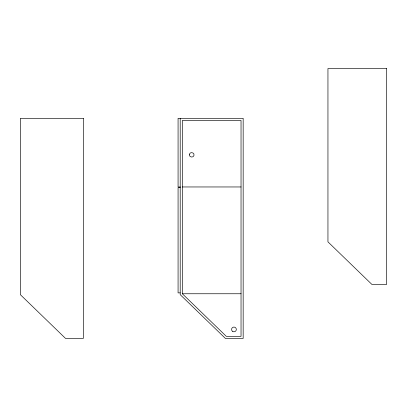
<?xml version="1.0" encoding="UTF-8"?>
<svg xmlns="http://www.w3.org/2000/svg" width="407" height="407" viewBox="0 0 407 407"><rect width="100%" height="100%" fill="white"/><g stroke="black" fill="none" stroke-linecap="round" stroke-linejoin="round"><path stroke-width="0.61" d="M180.204 186.961L178.073 186.961L178.073 118.32L243.167 118.32L243.167 338.446L225.417 338.446L180.204 294.658L180.204 118.32M182.336 186.961L241.036 186.961M180.204 187.632L178.073 187.632L178.073 292.882L180.204 292.882M182.336 293.757L226.277 336.319L241.036 336.319L241.036 120.447L182.336 120.447L182.336 293.757L241.036 293.757M189.408 154.253C188.578 157.087 193.279 158.226 193.981 155.423C194.811 152.589 190.105 151.45 189.408 154.253M386.65 68.554L327.95 68.554L327.95 241.86L371.891 284.422L386.65 284.422L386.65 68.554M83.313 118.32L20.35 118.32L20.35 294.658L65.558 338.446L83.313 338.446L83.313 118.32M232.773 331.486A2.366 2.366 0 0 0 236.325 329.436A2.366 2.366 0 0 0 232.773 327.386A2.366 2.366 0 0 0 232.773 331.486"/></g></svg>
